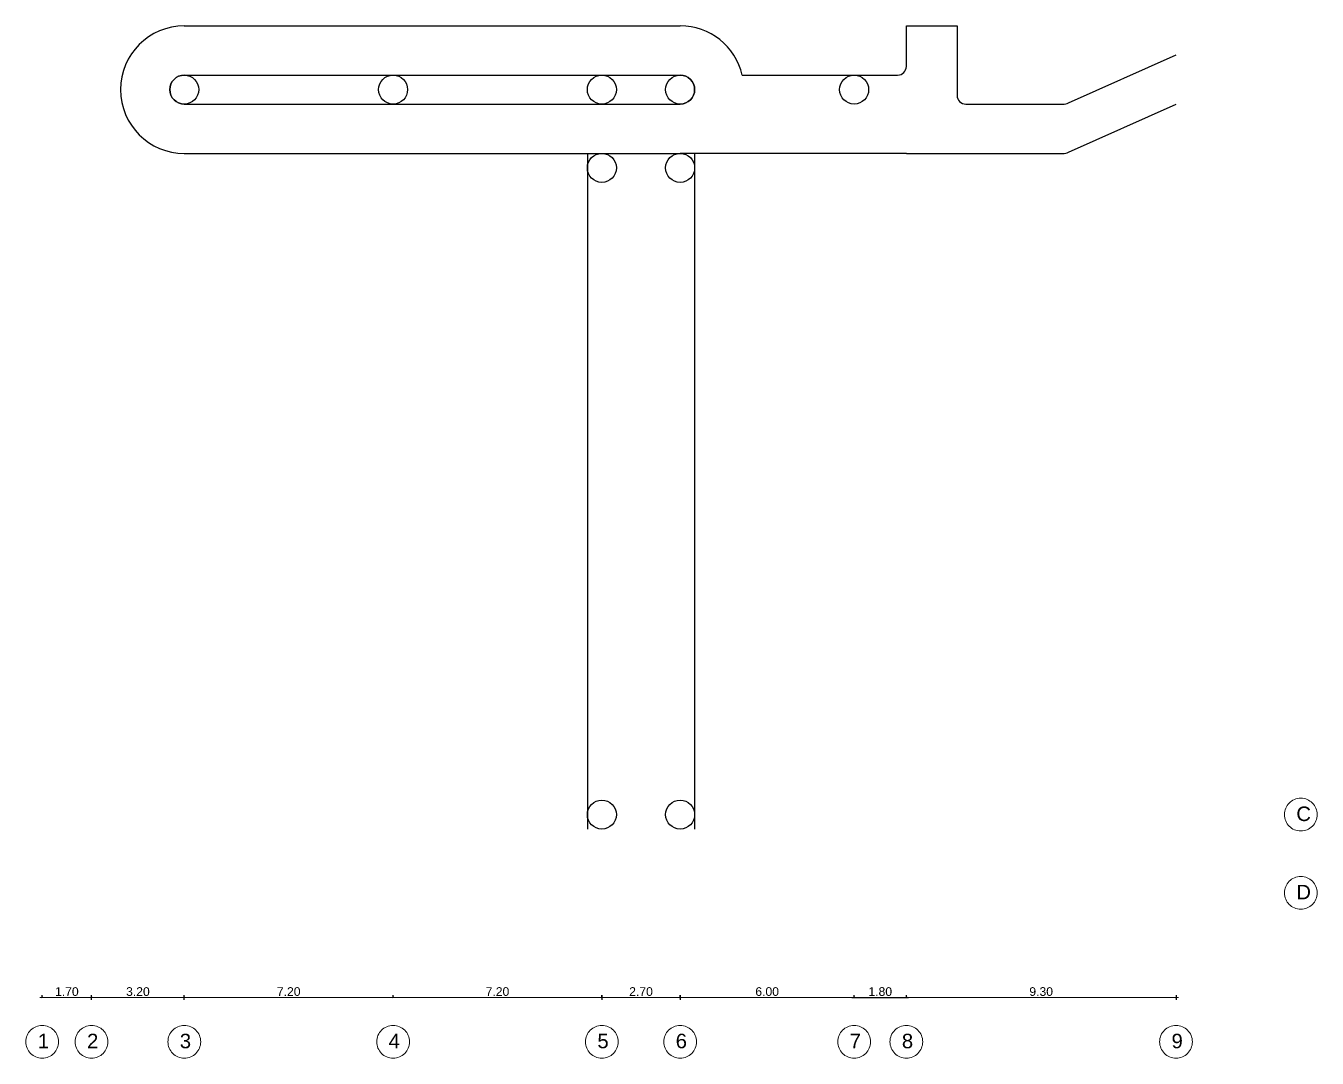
# Model space of a CAD drawing. Header units: millimetres. Extents: x 1985 to 5136, y 1737 to 3916.
# Drawn here: x 2555.75 to 2600.29, y 1920.75 to 1956.35 of the extents above; entities that cross this region are included whole.
import ezdxf

# ---------------------------------------------------------------- set-up
doc = ezdxf.new("R2010")
doc.units = ezdxf.units.MM
doc.linetypes.add('ACAD_ISO02W100', pattern=[15, 12, -3])
for name, color, linetype in [('Columnas', 3, 'Continuous'), ('EJES', 3, 'Continuous'), ('Puente', 6, 'Continuous')]:
    doc.layers.add(name, color=color, linetype=linetype)
doc.layers.add('Cotas', color=1, linetype='Continuous', lineweight=9)
doc.layers.add('Guias', color=5, linetype='ACAD_ISO02W100', lineweight=5)
doc.styles.add('arial', font='arial.ttf')
doc.styles.get("Standard").update_dxf_attribs({"font": 'arial.ttf'})
doc.dimstyles.new('FINAL', dxfattribs={"dimtxt": 0.3, "dimasz": 0.06, "dimexe": 0.08, "dimexo": 0.08, "dimgap": 0.05, "dimtad": 1, "dimzin": 5, "dimdsep": 46, "dimtxsty": 'arial', "dimblk1": 'ARCHTICK', "dimblk2": 'ARCHTICK', "dimsah": 1, "dimcen": 0.08, "dimdle": 0.08, "dimclrd": 1, "dimclre": 1, "dimclrt": 1, "dimadec": 0, "dimazin": 0, "dimtfac": 1, "dimtix": 1, "dimtofl": 0, "dimtmove": 2, "dimatfit": 3, "dimldrblk": 'ARCHTICK', "dimfxl": 0.08, "dimfxlon": 1, "dimtvp": 1, "dimtolj": 1, "dimtzin": 1, "dimlwd": -1, "dimarcsym": 0})

# ---------------------------------------------------------------- blocks, each defined once
blk = doc.blocks.new('_ArchTick')
at = {"layer": 'EJES', "color": 0, "linetype": 'Continuous', "lineweight": 0, "const_width": 0.15}
blk.add_lwpolyline([(-0.5, -0.5), (0.5, 0.5)], dxfattribs=at)
blk = doc.blocks.new('*D18')
at = {"layer": 'Cotas', "color": 1, "transparency": 16777216}
blk.add_line((2557.939, 1922.839), (2561.299, 1922.839), dxfattribs=at)
at = {"layer": 'Cotas', "color": 1, "lineweight": -2, "transparency": 16777216}
for p, q in [((2558.019, 1922.759), (2558.019, 1922.919)), ((2561.219, 1922.759), (2561.219, 1922.919))]:
    blk.add_line(p, q, dxfattribs=at)
at = {"layer": 'Defpoints', "color": 0}
for p in [(2558.019, 1922.613), (2561.219, 1922.839), (2561.219, 1922.613)]:
    blk.add_point(p, dxfattribs=at)
at = {"layer": 'Cotas', "color": 1, "transparency": 16777216, "xscale": 0.06, "yscale": 0.06, "zscale": 0.06, "rotation": 180}
blk.add_blockref('_ArchTick', (2558.019, 1922.839), dxfattribs=at)
at = {"layer": 'Cotas', "color": 1, "transparency": 16777216, "xscale": 0.06, "yscale": 0.06, "zscale": 0.06}
blk.add_blockref('_ArchTick', (2561.219, 1922.839), dxfattribs=at)
at = {"layer": 'Cotas', "color": 1, "transparency": 16777216, "insert": (2559.619, 1923.042), "char_height": 0.3, "attachment_point": 5, "style": 'arial'}
blk.add_mtext('\\A1;3.20', dxfattribs=at)
blk = doc.blocks.new('*D19')
at = {"layer": 'Cotas', "color": 1, "transparency": 16777216}
blk.add_line((2558.099, 1922.839), (2556.239, 1922.839), dxfattribs=at)
at = {"layer": 'Cotas', "color": 1, "lineweight": -2, "transparency": 16777216}
for p, q in [((2556.319, 1922.839), (2556.319, 1922.919)), ((2558.019, 1922.839), (2558.019, 1922.919))]:
    blk.add_line(p, q, dxfattribs=at)
at = {"layer": 'Defpoints', "color": 0}
for p in [(2556.319, 1922.839), (2556.319, 1922.839), (2558.019, 1922.839)]:
    blk.add_point(p, dxfattribs=at)
at = {"layer": 'Cotas', "color": 1, "transparency": 16777216, "xscale": 0.06, "yscale": 0.06, "zscale": 0.06, "rotation": 180}
blk.add_blockref('_ArchTick', (2556.319, 1922.839), dxfattribs=at)
at = {"layer": 'Cotas', "color": 1, "transparency": 16777216, "xscale": 0.06, "yscale": 0.06, "zscale": 0.06}
blk.add_blockref('_ArchTick', (2558.019, 1922.839), dxfattribs=at)
at = {"layer": 'Cotas', "color": 1, "transparency": 16777216, "insert": (2557.169, 1923.042), "char_height": 0.3, "attachment_point": 5, "style": 'arial'}
blk.add_mtext('\\A1;1.70', dxfattribs=at)
blk = doc.blocks.new('*D20')
at = {"layer": 'Cotas', "color": 1, "transparency": 16777216}
blk.add_line((2561.139, 1922.839), (2568.499, 1922.839), dxfattribs=at)
at = {"layer": 'Cotas', "color": 1, "lineweight": -2, "transparency": 16777216}
for p, q in [((2561.219, 1922.839), (2561.219, 1922.919)), ((2568.419, 1922.839), (2568.419, 1922.919))]:
    blk.add_line(p, q, dxfattribs=at)
at = {"layer": 'Defpoints', "color": 0}
for p in [(2561.219, 1922.839), (2568.419, 1922.839), (2568.419, 1922.839)]:
    blk.add_point(p, dxfattribs=at)
at = {"layer": 'Cotas', "color": 1, "transparency": 16777216, "xscale": 0.06, "yscale": 0.06, "zscale": 0.06, "rotation": 180}
blk.add_blockref('_ArchTick', (2561.219, 1922.839), dxfattribs=at)
at = {"layer": 'Cotas', "color": 1, "transparency": 16777216, "xscale": 0.06, "yscale": 0.06, "zscale": 0.06}
blk.add_blockref('_ArchTick', (2568.419, 1922.839), dxfattribs=at)
at = {"layer": 'Cotas', "color": 1, "transparency": 16777216, "insert": (2564.819, 1923.042), "char_height": 0.3, "attachment_point": 5, "style": 'arial'}
blk.add_mtext('\\A1;7.20', dxfattribs=at)
blk = doc.blocks.new('*D21')
at = {"layer": 'Defpoints', "color": 0}
for p in [(2584.319, 1922.839), (2586.119, 1922.839), (2586.119, 1922.839)]:
    blk.add_point(p, dxfattribs=at)
at = {"layer": 'Puente', "color": 1, "transparency": 16777216}
blk.add_line((2584.239, 1922.839), (2586.199, 1922.839), dxfattribs=at)
at = {"layer": 'Puente', "color": 1, "lineweight": -2, "transparency": 16777216}
for p, q in [((2584.319, 1922.839), (2584.319, 1922.919)), ((2586.119, 1922.839), (2586.119, 1922.919))]:
    blk.add_line(p, q, dxfattribs=at)
at = {"layer": 'Puente', "color": 1, "transparency": 16777216, "xscale": 0.06, "yscale": 0.06, "zscale": 0.06, "rotation": 180}
blk.add_blockref('_ArchTick', (2584.319, 1922.839), dxfattribs=at)
at = {"layer": 'Puente', "color": 1, "transparency": 16777216, "xscale": 0.06, "yscale": 0.06, "zscale": 0.06}
blk.add_blockref('_ArchTick', (2586.119, 1922.839), dxfattribs=at)
at = {"layer": 'Puente', "color": 1, "transparency": 16777216, "insert": (2585.219, 1923.042), "char_height": 0.3, "attachment_point": 5, "style": 'arial'}
blk.add_mtext('\\A1;1.80', dxfattribs=at)
blk = doc.blocks.new('*D22')
at = {"layer": 'Cotas', "color": 1, "transparency": 16777216}
blk.add_line((2568.339, 1922.839), (2575.699, 1922.839), dxfattribs=at)
at = {"layer": 'Cotas', "color": 1, "lineweight": -2, "transparency": 16777216}
for p, q in [((2568.419, 1922.839), (2568.419, 1922.919)), ((2575.619, 1922.919), (2575.619, 1922.759))]:
    blk.add_line(p, q, dxfattribs=at)
at = {"layer": 'Defpoints', "color": 0}
for p in [(2575.619, 1923.667), (2568.419, 1922.839), (2575.619, 1922.839)]:
    blk.add_point(p, dxfattribs=at)
at = {"layer": 'Cotas', "color": 1, "transparency": 16777216, "xscale": 0.06, "yscale": 0.06, "zscale": 0.06, "rotation": 180}
blk.add_blockref('_ArchTick', (2568.419, 1922.839), dxfattribs=at)
at = {"layer": 'Cotas', "color": 1, "transparency": 16777216, "xscale": 0.06, "yscale": 0.06, "zscale": 0.06}
blk.add_blockref('_ArchTick', (2575.619, 1922.839), dxfattribs=at)
at = {"layer": 'Cotas', "color": 1, "transparency": 16777216, "insert": (2572.019, 1923.042), "char_height": 0.3, "attachment_point": 5, "style": 'arial'}
blk.add_mtext('\\A1;7.20', dxfattribs=at)
blk = doc.blocks.new('*D23')
at = {"layer": 'Cotas', "color": 1, "transparency": 16777216}
blk.add_line((2575.539, 1922.839), (2578.399, 1922.839), dxfattribs=at)
at = {"layer": 'Cotas', "color": 1, "lineweight": -2, "transparency": 16777216}
for p, q in [((2575.619, 1922.839), (2575.619, 1922.919)), ((2578.319, 1922.919), (2578.319, 1922.759))]:
    blk.add_line(p, q, dxfattribs=at)
at = {"layer": 'Defpoints', "color": 0}
for p in [(2578.319, 1923.667), (2575.619, 1922.839), (2578.319, 1922.839)]:
    blk.add_point(p, dxfattribs=at)
at = {"layer": 'Cotas', "color": 1, "transparency": 16777216, "xscale": 0.06, "yscale": 0.06, "zscale": 0.06, "rotation": 180}
blk.add_blockref('_ArchTick', (2575.619, 1922.839), dxfattribs=at)
at = {"layer": 'Cotas', "color": 1, "transparency": 16777216, "xscale": 0.06, "yscale": 0.06, "zscale": 0.06}
blk.add_blockref('_ArchTick', (2578.319, 1922.839), dxfattribs=at)
at = {"layer": 'Cotas', "color": 1, "transparency": 16777216, "insert": (2576.969, 1923.042), "char_height": 0.3, "attachment_point": 5, "style": 'arial'}
blk.add_mtext('\\A1;2.70', dxfattribs=at)
blk = doc.blocks.new('*D24')
at = {"layer": 'Cotas', "color": 1, "transparency": 16777216}
blk.add_line((2578.239, 1922.839), (2584.399, 1922.839), dxfattribs=at)
at = {"layer": 'Cotas', "color": 1, "lineweight": -2, "transparency": 16777216}
for p, q in [((2578.319, 1922.839), (2578.319, 1922.919)), ((2584.319, 1922.839), (2584.319, 1922.919))]:
    blk.add_line(p, q, dxfattribs=at)
at = {"layer": 'Defpoints', "color": 0}
for p in [(2578.319, 1922.839), (2584.319, 1922.839), (2584.319, 1922.839)]:
    blk.add_point(p, dxfattribs=at)
at = {"layer": 'Cotas', "color": 1, "transparency": 16777216, "xscale": 0.06, "yscale": 0.06, "zscale": 0.06, "rotation": 180}
blk.add_blockref('_ArchTick', (2578.319, 1922.839), dxfattribs=at)
at = {"layer": 'Cotas', "color": 1, "transparency": 16777216, "xscale": 0.06, "yscale": 0.06, "zscale": 0.06}
blk.add_blockref('_ArchTick', (2584.319, 1922.839), dxfattribs=at)
at = {"layer": 'Cotas', "color": 1, "transparency": 16777216, "insert": (2581.319, 1923.042), "char_height": 0.3, "attachment_point": 5, "style": 'arial'}
blk.add_mtext('\\A1;6.00', dxfattribs=at)
blk = doc.blocks.new('*D25')
at = {"layer": 'Cotas', "color": 1, "transparency": 16777216}
blk.add_line((2586.039, 1922.839), (2595.499, 1922.839), dxfattribs=at)
at = {"layer": 'Cotas', "color": 1, "lineweight": -2, "transparency": 16777216}
for p, q in [((2586.119, 1922.839), (2586.119, 1922.919)), ((2595.419, 1922.919), (2595.419, 1922.759))]:
    blk.add_line(p, q, dxfattribs=at)
at = {"layer": 'Defpoints', "color": 0}
for p in [(2595.419, 1923.667), (2586.119, 1922.839), (2595.419, 1922.839)]:
    blk.add_point(p, dxfattribs=at)
at = {"layer": 'Cotas', "color": 1, "transparency": 16777216, "xscale": 0.06, "yscale": 0.06, "zscale": 0.06, "rotation": 180}
blk.add_blockref('_ArchTick', (2586.119, 1922.839), dxfattribs=at)
at = {"layer": 'Cotas', "color": 1, "transparency": 16777216, "xscale": 0.06, "yscale": 0.06, "zscale": 0.06}
blk.add_blockref('_ArchTick', (2595.419, 1922.839), dxfattribs=at)
at = {"layer": 'Cotas', "color": 1, "transparency": 16777216, "insert": (2590.769, 1923.042), "char_height": 0.3, "attachment_point": 5, "style": 'arial'}
blk.add_mtext('\\A1;9.30', dxfattribs=at)

msp = doc.modelspace()

# ---------------------------------------------------------------- linework, layer by layer
at = {"layer": 'Columnas'}
for centre in [(2561.219, 1954.146), (2568.419, 1954.146), (2575.619, 1954.146), (2578.319, 1954.146), (2584.319, 1954.146), (2575.619, 1951.446), (2578.319, 1951.446), (2575.619, 1929.146), (2578.319, 1929.146)]:
    msp.add_circle(centre, 0.5, dxfattribs=at)
at = {"layer": 'Guias'}
for centre in [(2599.722, 1929.146), (2599.722, 1926.446), (2556.319, 1921.312), (2558.019, 1921.312), (2561.219, 1921.312), (2568.419, 1921.312), (2575.619, 1921.312), (2578.319, 1921.312), (2584.319, 1921.312), (2586.119, 1921.312), (2595.419, 1921.312)]:
    msp.add_circle(centre, 0.565, dxfattribs=at)
at = {"layer": 'Puente'}
for p, q in [((2561.219, 1956.346), (2578.319, 1956.346)), ((2586.119, 1954.946), (2586.119, 1956.346)), ((2586.119, 1956.346), (2587.869, 1956.346)), ((2587.869, 1956.346), (2587.869, 1953.946)), ((2561.219, 1954.646), (2578.319, 1954.646)), ((2580.461, 1954.646), (2585.819, 1954.646)), ((2561.219, 1953.646), (2578.319, 1953.646)), ((2561.219, 1951.946), (2578.319, 1951.946)), ((2575.119, 1951.946), (2575.119, 1928.646)), ((2586.119, 1951.946), (2578.319, 1951.946)), ((2578.819, 1951.946), (2578.819, 1928.646))]:
    msp.add_line(p, q, dxfattribs=at)
for points in [[(2588.169, 1953.646), (2591.512, 1953.646, 0.105555), (2591.716, 1953.689), (2595.419, 1955.346)], [(2586.119, 1951.946), (2591.512, 1951.946, 0.105555), (2591.716, 1951.989), (2595.419, 1953.646)]]:
    msp.add_lwpolyline(points, format="xyb", dxfattribs=at)
for centre, radius, start, end in [((2561.219, 1954.146), 2.2, 90, 270), ((2578.319, 1954.146), 2.2, 13.1366, 90), ((2561.219, 1954.146), 0.5, 90, 270), ((2578.319, 1954.146), 0.5, 270, 90), ((2585.819, 1954.946), 0.3, 270, 0), ((2588.169, 1953.946), 0.3, 180, 270)]:
    msp.add_arc(centre, radius, start, end, dxfattribs=at)

# ---------------------------------------------------------------- texts
at = {"layer": 'Guias', "color": 240, "true_color": 0xed1f24, "char_height": 0.5, "attachment_point": 1}
for s, insert in [('C', (2599.568, 1929.424)), ('D', (2599.568, 1926.724)), ('1', (2556.165, 1921.589)), ('2', (2557.865, 1921.589)), ('3', (2561.065, 1921.589)), ('4', (2568.265, 1921.589)), ('5', (2575.465, 1921.589)), ('6', (2578.165, 1921.589)), ('7', (2584.165, 1921.589)), ('8', (2585.965, 1921.589)), ('9', (2595.265, 1921.589))]:
    msp.add_mtext_dynamic_manual_height_columns(s, width=0.46928, gutter_width=1, heights=[0], dxfattribs=dict(at, insert=insert))

# ---------------------------------------------------------------- dimensions: what is measured, and where the dimension line sits
at = {"layer": 'Cotas'}
for base, p1, p2, picture, middle in [((2575.619, 1922.839), (2568.419, 1922.839), (2575.619, 1923.667), '*D22', (2572.019, 1923.042)), ((2578.319, 1922.839), (2575.619, 1922.839), (2578.319, 1923.667), '*D23', (2576.969, 1923.042)), ((2595.419, 1922.839), (2586.119, 1922.839), (2595.419, 1923.667), '*D25', (2590.769, 1923.042)), ((2556.319, 1922.839), (2558.019, 1922.839), (2556.319, 1922.839), '*D19', (2557.169, 1923.042)), ((2561.219, 1922.839), (2558.019, 1922.613), (2561.219, 1922.613), '*D18', (2559.619, 1923.042)), ((2568.419, 1922.839), (2561.219, 1922.839), (2568.419, 1922.839), '*D20', (2564.819, 1923.042)), ((2584.319, 1922.839), (2578.319, 1922.839), (2584.319, 1922.839), '*D24', (2581.319, 1923.042))]:
    dim = msp.add_linear_dim(base=base, p1=p1, p2=p2, dimstyle='FINAL', dxfattribs=at)
    dim.commit()
    dim.dimension.update_dxf_attribs({"geometry": picture, "text_midpoint": middle})
at = {"layer": 'Puente'}
dim = msp.add_linear_dim(base=(2586.119, 1922.839), p1=(2584.319, 1922.839), p2=(2586.119, 1922.839), dimstyle='FINAL', dxfattribs=at)
dim.commit()
dim.dimension.update_dxf_attribs({"geometry": '*D21', "text_midpoint": (2585.219, 1923.042)})

doc.saveas('drawing.dxf')
